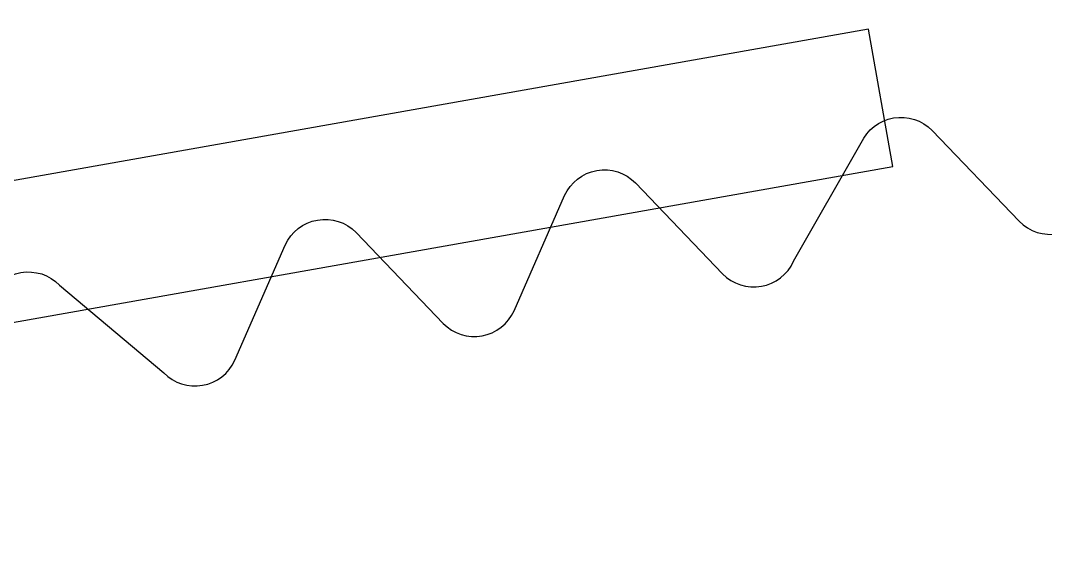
# Model space of a CAD drawing. Header units: millimetres. Extents: x 0 to 8967983, y -224399 to 13801.
# Drawn here: x 71389.25 to 71396.41, y -193452.24 to -193448.46 of the extents above; entities that cross this region are included whole.
import ezdxf

# ---------------------------------------------------------------- set-up
doc = ezdxf.new("R2010")
doc.units = ezdxf.units.MM
doc.header["$LTSCALE"] = 10
doc.layers.add('Архитектура', color=251, linetype='Continuous')

msp = doc.modelspace()

# ---------------------------------------------------------------- linework, layer by layer
at = {"layer": 'Архитектура', "lineweight": 25, "transparency": 33554684}
msp.add_lwpolyline([(71345.0646, -193458.3913), (71395.3454, -193449.4796), (71395.1752, -193448.5192), (71344.8944, -193457.4308)], close=True, dxfattribs=at)
msp.add_lwpolyline([(71345.0646, -193458.3913), (71395.3454, -193449.4796), (71395.1752, -193448.5192), (71344.8944, -193457.4308)], close=True, dxfattribs=at)
msp.add_lwpolyline([(71345.0646, -193458.3913), (71395.3454, -193449.4796), (71395.1752, -193448.5192), (71344.8944, -193457.4308)], close=True, dxfattribs=at)
msp.add_lwpolyline([(71345.0646, -193458.3913), (71395.3454, -193449.4796), (71395.1752, -193448.5192), (71344.8944, -193457.4308)], close=True, dxfattribs=at)
msp.add_lwpolyline([(71345.0646, -193458.3913), (71395.3454, -193449.4796), (71395.1752, -193448.5192), (71344.8944, -193457.4308)], close=True, dxfattribs=at)
msp.add_lwpolyline([(71345.0646, -193458.3913), (71395.3454, -193449.4796), (71395.1752, -193448.5192), (71344.8944, -193457.4308)], close=True, dxfattribs=at)
msp.add_lwpolyline([(71345.0646, -193458.3913), (71395.3454, -193449.4796), (71395.1752, -193448.5192), (71344.8944, -193457.4308)], close=True, dxfattribs=at)
msp.add_lwpolyline([(71345.0646, -193458.3913), (71395.3454, -193449.4796), (71395.1752, -193448.5192), (71344.8944, -193457.4308)], close=True, dxfattribs=at)
msp.add_lwpolyline([(71345.0646, -193458.3913), (71395.3454, -193449.4796), (71395.1752, -193448.5192), (71344.8944, -193457.4308)], close=True, dxfattribs=at)
msp.add_lwpolyline([(71345.0646, -193458.3913), (71395.3454, -193449.4796), (71395.1752, -193448.5192), (71344.8944, -193457.4308)], close=True, dxfattribs=at)
msp.add_lwpolyline([(71345.0646, -193458.3913), (71395.3454, -193449.4796), (71395.1752, -193448.5192), (71344.8944, -193457.4308)], close=True, dxfattribs=at)
msp.add_lwpolyline([(71345.0646, -193458.3913), (71395.3454, -193449.4796), (71395.1752, -193448.5192), (71344.8944, -193457.4308)], close=True, dxfattribs=at)
msp.add_lwpolyline([(71345.0646, -193458.3913), (71395.3454, -193449.4796), (71395.1752, -193448.5192), (71344.8944, -193457.4308)], close=True, dxfattribs=at)
msp.add_lwpolyline([(71345.0646, -193458.3913), (71395.3454, -193449.4796), (71395.1752, -193448.5192), (71344.8944, -193457.4308)], close=True, dxfattribs=at)
msp.add_lwpolyline([(71345.0646, -193458.3913), (71395.3454, -193449.4796), (71395.1752, -193448.5192), (71344.8944, -193457.4308)], close=True, dxfattribs=at)
msp.add_lwpolyline([(71345.0646, -193458.3913), (71395.3454, -193449.4796), (71395.1752, -193448.5192), (71344.8944, -193457.4308)], close=True, dxfattribs=at)
msp.add_lwpolyline([(71345.0646, -193458.3913), (71395.3454, -193449.4796), (71395.1752, -193448.5192), (71344.8944, -193457.4308)], close=True, dxfattribs=at)
msp.add_lwpolyline([(71345.0646, -193458.3913), (71395.3454, -193449.4796), (71395.1752, -193448.5192), (71344.8944, -193457.4308)], close=True, dxfattribs=at)
msp.add_lwpolyline([(71345.0646, -193458.3913), (71395.3454, -193449.4796), (71395.1752, -193448.5192), (71344.8944, -193457.4308)], close=True, dxfattribs=at)
msp.add_lwpolyline([(71345.0646, -193458.3913), (71395.3454, -193449.4796), (71395.1752, -193448.5192), (71344.8944, -193457.4308)], close=True, dxfattribs=at)
msp.add_lwpolyline([(71345.0646, -193458.3913), (71395.3454, -193449.4796), (71395.1752, -193448.5192), (71344.8944, -193457.4308)], close=True, dxfattribs=at)
msp.add_lwpolyline([(71345.0646, -193458.3913), (71395.3454, -193449.4796), (71395.1752, -193448.5192), (71344.8944, -193457.4308)], close=True, dxfattribs=at)
msp.add_lwpolyline([(71345.0646, -193458.3913), (71395.3454, -193449.4796), (71395.1752, -193448.5192), (71344.8944, -193457.4308)], close=True, dxfattribs=at)
msp.add_lwpolyline([(71345.0646, -193458.3913), (71395.3454, -193449.4796), (71395.1752, -193448.5192), (71344.8944, -193457.4308)], close=True, dxfattribs=at)
msp.add_lwpolyline([(71345.0646, -193458.3913), (71395.3454, -193449.4796), (71395.1752, -193448.5192), (71344.8944, -193457.4308)], close=True, dxfattribs=at)
msp.add_lwpolyline([(71345.0646, -193458.3913), (71395.3454, -193449.4796), (71395.1752, -193448.5192), (71344.8944, -193457.4308)], close=True, dxfattribs=at)
msp.add_lwpolyline([(71345.0646, -193458.3913), (71395.3454, -193449.4796), (71395.1752, -193448.5192), (71344.8944, -193457.4308)], close=True, dxfattribs=at)
msp.add_lwpolyline([(71345.0646, -193458.3913), (71395.3454, -193449.4796), (71395.1752, -193448.5192), (71344.8944, -193457.4308)], close=True, dxfattribs=at)
msp.add_lwpolyline([(71345.0646, -193458.3913), (71395.3454, -193449.4796), (71395.1752, -193448.5192), (71344.8944, -193457.4308)], close=True, dxfattribs=at)
msp.add_lwpolyline([(71345.0646, -193458.3913), (71395.3454, -193449.4796), (71395.1752, -193448.5192), (71344.8944, -193457.4308)], close=True, dxfattribs=at)
msp.add_lwpolyline([(71345.0646, -193458.3913), (71395.3454, -193449.4796), (71395.1752, -193448.5192), (71344.8944, -193457.4308)], close=True, dxfattribs=at)
msp.add_lwpolyline([(71345.0646, -193458.3913), (71395.3454, -193449.4796), (71395.1752, -193448.5192), (71344.8944, -193457.4308)], close=True, dxfattribs=at)
msp.add_lwpolyline([(71345.0646, -193458.3913), (71395.3454, -193449.4796), (71395.1752, -193448.5192), (71344.8944, -193457.4308)], close=True, dxfattribs=at)
msp.add_lwpolyline([(71345.0646, -193458.3913), (71395.3454, -193449.4796), (71395.1752, -193448.5192), (71344.8944, -193457.4308)], close=True, dxfattribs=at)
msp.add_lwpolyline([(71345.0646, -193458.3913), (71395.3454, -193449.4796), (71395.1752, -193448.5192), (71344.8944, -193457.4308)], close=True, dxfattribs=at)
msp.add_lwpolyline([(71345.0646, -193458.3913), (71395.3454, -193449.4796), (71395.1752, -193448.5192), (71344.8944, -193457.4308)], close=True, dxfattribs=at)
msp.add_lwpolyline([(71345.0646, -193458.3913), (71395.3454, -193449.4796), (71395.1752, -193448.5192), (71344.8944, -193457.4308)], close=True, dxfattribs=at)
msp.add_lwpolyline([(71345.0646, -193458.3913), (71395.3454, -193449.4796), (71395.1752, -193448.5192), (71344.8944, -193457.4308)], close=True, dxfattribs=at)
msp.add_lwpolyline([(71345.0646, -193458.3913), (71395.3454, -193449.4796), (71395.1752, -193448.5192), (71344.8944, -193457.4308)], close=True, dxfattribs=at)
msp.add_lwpolyline([(71345.0646, -193458.3913), (71395.3454, -193449.4796), (71395.1752, -193448.5192), (71344.8944, -193457.4308)], close=True, dxfattribs=at)
msp.add_lwpolyline([(71345.0646, -193458.3913), (71395.3454, -193449.4796), (71395.1752, -193448.5192), (71344.8944, -193457.4308)], close=True, dxfattribs=at)
msp.add_lwpolyline([(71345.0646, -193458.3913), (71395.3454, -193449.4796), (71395.1752, -193448.5192), (71344.8944, -193457.4308)], close=True, dxfattribs=at)
msp.add_lwpolyline([(71345.0646, -193458.3913), (71395.3454, -193449.4796), (71395.1752, -193448.5192), (71344.8944, -193457.4308)], close=True, dxfattribs=at)
msp.add_lwpolyline([(71345.0646, -193458.3913), (71395.3454, -193449.4796), (71395.1752, -193448.5192), (71344.8944, -193457.4308)], close=True, dxfattribs=at)
msp.add_lwpolyline([(71345.0646, -193458.3913), (71395.3454, -193449.4796), (71395.1752, -193448.5192), (71344.8944, -193457.4308)], close=True, dxfattribs=at)
msp.add_lwpolyline([(71345.0646, -193458.3913), (71395.3454, -193449.4796), (71395.1752, -193448.5192), (71344.8944, -193457.4308)], close=True, dxfattribs=at)
msp.add_lwpolyline([(71345.0646, -193458.3913), (71395.3454, -193449.4796), (71395.1752, -193448.5192), (71344.8944, -193457.4308)], close=True, dxfattribs=at)
msp.add_lwpolyline([(71345.0646, -193458.3913), (71395.3454, -193449.4796), (71395.1752, -193448.5192), (71344.8944, -193457.4308)], close=True, dxfattribs=at)
msp.add_lwpolyline([(71345.0646, -193458.3913), (71395.3454, -193449.4796), (71395.1752, -193448.5192), (71344.8944, -193457.4308)], close=True, dxfattribs=at)
msp.add_lwpolyline([(71345.0646, -193458.3913), (71395.3454, -193449.4796), (71395.1752, -193448.5192), (71344.8944, -193457.4308)], close=True, dxfattribs=at)
msp.add_lwpolyline([(71345.0646, -193458.3913), (71395.3454, -193449.4796), (71395.1752, -193448.5192), (71344.8944, -193457.4308)], close=True, dxfattribs=at)
msp.add_lwpolyline([(71345.0646, -193458.3913), (71395.3454, -193449.4796), (71395.1752, -193448.5192), (71344.8944, -193457.4308)], close=True, dxfattribs=at)
msp.add_lwpolyline([(71345.0646, -193458.3913), (71395.3454, -193449.4796), (71395.1752, -193448.5192), (71344.8944, -193457.4308)], close=True, dxfattribs=at)
msp.add_lwpolyline([(71345.0646, -193458.3913), (71395.3454, -193449.4796), (71395.1752, -193448.5192), (71344.8944, -193457.4308)], close=True, dxfattribs=at)
msp.add_lwpolyline([(71345.0646, -193458.3913), (71395.3454, -193449.4796), (71395.1752, -193448.5192), (71344.8944, -193457.4308)], close=True, dxfattribs=at)
msp.add_lwpolyline([(71345.0646, -193458.3913), (71395.3454, -193449.4796), (71395.1752, -193448.5192), (71344.8944, -193457.4308)], close=True, dxfattribs=at)
msp.add_lwpolyline([(71345.0646, -193458.3913), (71395.3454, -193449.4796), (71395.1752, -193448.5192), (71344.8944, -193457.4308)], close=True, dxfattribs=at)
msp.add_lwpolyline([(71345.0646, -193458.3913), (71395.3454, -193449.4796), (71395.1752, -193448.5192), (71344.8944, -193457.4308)], close=True, dxfattribs=at)
msp.add_lwpolyline([(71345.0646, -193458.3913), (71395.3454, -193449.4796), (71395.1752, -193448.5192), (71344.8944, -193457.4308)], close=True, dxfattribs=at)
msp.add_lwpolyline([(71345.0646, -193458.3913), (71395.3454, -193449.4796), (71395.1752, -193448.5192), (71344.8944, -193457.4308)], close=True, dxfattribs=at)
msp.add_lwpolyline([(71345.0646, -193458.3913), (71395.3454, -193449.4796), (71395.1752, -193448.5192), (71344.8944, -193457.4308)], close=True, dxfattribs=at)
msp.add_lwpolyline([(71345.0646, -193458.3913), (71395.3454, -193449.4796), (71395.1752, -193448.5192), (71344.8944, -193457.4308)], close=True, dxfattribs=at)
msp.add_lwpolyline([(71345.0646, -193458.3913), (71395.3454, -193449.4796), (71395.1752, -193448.5192), (71344.8944, -193457.4308)], close=True, dxfattribs=at)
msp.add_lwpolyline([(71345.0646, -193458.3913), (71395.3454, -193449.4796), (71395.1752, -193448.5192), (71344.8944, -193457.4308)], close=True, dxfattribs=at)
msp.add_lwpolyline([(71345.0646, -193458.3913), (71395.3454, -193449.4796), (71395.1752, -193448.5192), (71344.8944, -193457.4308)], close=True, dxfattribs=at)
msp.add_lwpolyline([(71345.0646, -193458.3913), (71395.3454, -193449.4796), (71395.1752, -193448.5192), (71344.8944, -193457.4308)], close=True, dxfattribs=at)
msp.add_lwpolyline([(71345.0646, -193458.3913), (71395.3454, -193449.4796), (71395.1752, -193448.5192), (71344.8944, -193457.4308)], close=True, dxfattribs=at)
msp.add_lwpolyline([(71345.0646, -193458.3913), (71395.3454, -193449.4796), (71395.1752, -193448.5192), (71344.8944, -193457.4308)], close=True, dxfattribs=at)
msp.add_lwpolyline([(71345.0646, -193458.3913), (71395.3454, -193449.4796), (71395.1752, -193448.5192), (71344.8944, -193457.4308)], close=True, dxfattribs=at)
msp.add_lwpolyline([(71345.0646, -193458.3913), (71395.3454, -193449.4796), (71395.1752, -193448.5192), (71344.8944, -193457.4308)], close=True, dxfattribs=at)
msp.add_lwpolyline([(71345.0646, -193458.3913), (71395.3454, -193449.4796), (71395.1752, -193448.5192), (71344.8944, -193457.4308)], close=True, dxfattribs=at)
msp.add_lwpolyline([(71345.0646, -193458.3913), (71395.3454, -193449.4796), (71395.1752, -193448.5192), (71344.8944, -193457.4308)], close=True, dxfattribs=at)
msp.add_lwpolyline([(71345.0646, -193458.3913), (71395.3454, -193449.4796), (71395.1752, -193448.5192), (71344.8944, -193457.4308)], close=True, dxfattribs=at)
msp.add_lwpolyline([(71345.0646, -193458.3913), (71395.3454, -193449.4796), (71395.1752, -193448.5192), (71344.8944, -193457.4308)], close=True, dxfattribs=at)
msp.add_lwpolyline([(71345.0646, -193458.3913), (71395.3454, -193449.4796), (71395.1752, -193448.5192), (71344.8944, -193457.4308)], close=True, dxfattribs=at)
msp.add_lwpolyline([(71345.0646, -193458.3913), (71395.3454, -193449.4796), (71395.1752, -193448.5192), (71344.8944, -193457.4308)], close=True, dxfattribs=at)
msp.add_lwpolyline([(71345.0646, -193458.3913), (71395.3454, -193449.4796), (71395.1752, -193448.5192), (71344.8944, -193457.4308)], close=True, dxfattribs=at)
msp.add_lwpolyline([(71345.0646, -193458.3913), (71395.3454, -193449.4796), (71395.1752, -193448.5192), (71344.8944, -193457.4308)], close=True, dxfattribs=at)
msp.add_lwpolyline([(71345.0646, -193458.3913), (71395.3454, -193449.4796), (71395.1752, -193448.5192), (71344.8944, -193457.4308)], close=True, dxfattribs=at)
msp.add_lwpolyline([(71345.0646, -193458.3913), (71395.3454, -193449.4796), (71395.1752, -193448.5192), (71344.8944, -193457.4308)], close=True, dxfattribs=at)
msp.add_lwpolyline([(71345.0646, -193458.3913), (71395.3454, -193449.4796), (71395.1752, -193448.5192), (71344.8944, -193457.4308)], close=True, dxfattribs=at)
msp.add_lwpolyline([(71389.0308, -193450.3954, -0.527868), (71389.5264, -193450.3076), (71390.2543, -193450.9215, 0.527868), (71390.7499, -193450.8337), (71391.1024, -193450.0283, -0.527868), (71391.598, -193449.9404), (71392.2059, -193450.5756, 0.527868), (71392.7014, -193450.4878), (71393.054, -193449.6824, -0.527868), (71393.5496, -193449.5945), (71394.1574, -193450.2297, 0.527868), (71394.653, -193450.1419), (71395.1256, -193449.3152, -0.527868), (71395.6212, -193449.2274), (71396.2291, -193449.8626, 0.527868), (71396.7247, -193449.7747)], format="xyb", dxfattribs=at)
msp.add_lwpolyline([(71389.0308, -193450.3954, -0.527868), (71389.5264, -193450.3076), (71390.2543, -193450.9215, 0.527868), (71390.7499, -193450.8337), (71391.1024, -193450.0283, -0.527868), (71391.598, -193449.9404), (71392.2059, -193450.5756, 0.527868), (71392.7014, -193450.4878), (71393.054, -193449.6824, -0.527868), (71393.5496, -193449.5945), (71394.1574, -193450.2297, 0.527868), (71394.653, -193450.1419), (71395.1256, -193449.3152, -0.527868), (71395.6212, -193449.2274), (71396.2291, -193449.8626, 0.527868), (71396.7247, -193449.7747)], format="xyb", dxfattribs=at)
msp.add_lwpolyline([(71389.0308, -193450.3954, -0.527868), (71389.5264, -193450.3076), (71390.2543, -193450.9215, 0.527868), (71390.7499, -193450.8337), (71391.1024, -193450.0283, -0.527868), (71391.598, -193449.9404), (71392.2059, -193450.5756, 0.527868), (71392.7014, -193450.4878), (71393.054, -193449.6824, -0.527868), (71393.5496, -193449.5945), (71394.1574, -193450.2297, 0.527868), (71394.653, -193450.1419), (71395.1256, -193449.3152, -0.527868), (71395.6212, -193449.2274), (71396.2291, -193449.8626, 0.527868), (71396.7247, -193449.7747)], format="xyb", dxfattribs=at)
msp.add_lwpolyline([(71389.0308, -193450.3954, -0.527868), (71389.5264, -193450.3076), (71390.2543, -193450.9215, 0.527868), (71390.7499, -193450.8337), (71391.1024, -193450.0283, -0.527868), (71391.598, -193449.9404), (71392.2059, -193450.5756, 0.527868), (71392.7014, -193450.4878), (71393.054, -193449.6824, -0.527868), (71393.5496, -193449.5945), (71394.1574, -193450.2297, 0.527868), (71394.653, -193450.1419), (71395.1256, -193449.3152, -0.527868), (71395.6212, -193449.2274), (71396.2291, -193449.8626, 0.527868), (71396.7247, -193449.7747)], format="xyb", dxfattribs=at)
msp.add_lwpolyline([(71389.0308, -193450.3954, -0.527868), (71389.5264, -193450.3076), (71390.2543, -193450.9215, 0.527868), (71390.7499, -193450.8337), (71391.1024, -193450.0283, -0.527868), (71391.598, -193449.9404), (71392.2059, -193450.5756, 0.527868), (71392.7014, -193450.4878), (71393.054, -193449.6824, -0.527868), (71393.5496, -193449.5945), (71394.1574, -193450.2297, 0.527868), (71394.653, -193450.1419), (71395.1256, -193449.3152, -0.527868), (71395.6212, -193449.2274), (71396.2291, -193449.8626, 0.527868), (71396.7247, -193449.7747)], format="xyb", dxfattribs=at)
msp.add_lwpolyline([(71389.0308, -193450.3954, -0.527868), (71389.5264, -193450.3076), (71390.2543, -193450.9215, 0.527868), (71390.7499, -193450.8337), (71391.1024, -193450.0283, -0.527868), (71391.598, -193449.9404), (71392.2059, -193450.5756, 0.527868), (71392.7014, -193450.4878), (71393.054, -193449.6824, -0.527868), (71393.5496, -193449.5945), (71394.1574, -193450.2297, 0.527868), (71394.653, -193450.1419), (71395.1256, -193449.3152, -0.527868), (71395.6212, -193449.2274), (71396.2291, -193449.8626, 0.527868), (71396.7247, -193449.7747)], format="xyb", dxfattribs=at)
msp.add_lwpolyline([(71389.0308, -193450.3954, -0.527868), (71389.5264, -193450.3076), (71390.2543, -193450.9215, 0.527868), (71390.7499, -193450.8337), (71391.1024, -193450.0283, -0.527868), (71391.598, -193449.9404), (71392.2059, -193450.5756, 0.527868), (71392.7014, -193450.4878), (71393.054, -193449.6824, -0.527868), (71393.5496, -193449.5945), (71394.1574, -193450.2297, 0.527868), (71394.653, -193450.1419), (71395.1256, -193449.3152, -0.527868), (71395.6212, -193449.2274), (71396.2291, -193449.8626, 0.527868), (71396.7247, -193449.7747)], format="xyb", dxfattribs=at)
msp.add_lwpolyline([(71389.0308, -193450.3954, -0.527868), (71389.5264, -193450.3076), (71390.2543, -193450.9215, 0.527868), (71390.7499, -193450.8337), (71391.1024, -193450.0283, -0.527868), (71391.598, -193449.9404), (71392.2059, -193450.5756, 0.527868), (71392.7014, -193450.4878), (71393.054, -193449.6824, -0.527868), (71393.5496, -193449.5945), (71394.1574, -193450.2297, 0.527868), (71394.653, -193450.1419), (71395.1256, -193449.3152, -0.527868), (71395.6212, -193449.2274), (71396.2291, -193449.8626, 0.527868), (71396.7247, -193449.7747)], format="xyb", dxfattribs=at)
msp.add_lwpolyline([(71389.0308, -193450.3954, -0.527868), (71389.5264, -193450.3076), (71390.2543, -193450.9215, 0.527868), (71390.7499, -193450.8337), (71391.1024, -193450.0283, -0.527868), (71391.598, -193449.9404), (71392.2059, -193450.5756, 0.527868), (71392.7014, -193450.4878), (71393.054, -193449.6824, -0.527868), (71393.5496, -193449.5945), (71394.1574, -193450.2297, 0.527868), (71394.653, -193450.1419), (71395.1256, -193449.3152, -0.527868), (71395.6212, -193449.2274), (71396.2291, -193449.8626, 0.527868), (71396.7247, -193449.7747)], format="xyb", dxfattribs=at)
msp.add_lwpolyline([(71389.0308, -193450.3954, -0.527868), (71389.5264, -193450.3076), (71390.2543, -193450.9215, 0.527868), (71390.7499, -193450.8337), (71391.1024, -193450.0283, -0.527868), (71391.598, -193449.9404), (71392.2059, -193450.5756, 0.527868), (71392.7014, -193450.4878), (71393.054, -193449.6824, -0.527868), (71393.5496, -193449.5945), (71394.1574, -193450.2297, 0.527868), (71394.653, -193450.1419), (71395.1256, -193449.3152, -0.527868), (71395.6212, -193449.2274), (71396.2291, -193449.8626, 0.527868), (71396.7247, -193449.7747)], format="xyb", dxfattribs=at)
msp.add_lwpolyline([(71389.0308, -193450.3954, -0.527868), (71389.5264, -193450.3076), (71390.2543, -193450.9215, 0.527868), (71390.7499, -193450.8337), (71391.1024, -193450.0283, -0.527868), (71391.598, -193449.9404), (71392.2059, -193450.5756, 0.527868), (71392.7014, -193450.4878), (71393.054, -193449.6824, -0.527868), (71393.5496, -193449.5945), (71394.1574, -193450.2297, 0.527868), (71394.653, -193450.1419), (71395.1256, -193449.3152, -0.527868), (71395.6212, -193449.2274), (71396.2291, -193449.8626, 0.527868), (71396.7247, -193449.7747)], format="xyb", dxfattribs=at)
msp.add_lwpolyline([(71389.0308, -193450.3954, -0.527868), (71389.5264, -193450.3076), (71390.2543, -193450.9215, 0.527868), (71390.7499, -193450.8337), (71391.1024, -193450.0283, -0.527868), (71391.598, -193449.9404), (71392.2059, -193450.5756, 0.527868), (71392.7014, -193450.4878), (71393.054, -193449.6824, -0.527868), (71393.5496, -193449.5945), (71394.1574, -193450.2297, 0.527868), (71394.653, -193450.1419), (71395.1256, -193449.3152, -0.527868), (71395.6212, -193449.2274), (71396.2291, -193449.8626, 0.527868), (71396.7247, -193449.7747)], format="xyb", dxfattribs=at)
msp.add_lwpolyline([(71389.0308, -193450.3954, -0.527868), (71389.5264, -193450.3076), (71390.2543, -193450.9215, 0.527868), (71390.7499, -193450.8337), (71391.1024, -193450.0283, -0.527868), (71391.598, -193449.9404), (71392.2059, -193450.5756, 0.527868), (71392.7014, -193450.4878), (71393.054, -193449.6824, -0.527868), (71393.5496, -193449.5945), (71394.1574, -193450.2297, 0.527868), (71394.653, -193450.1419), (71395.1256, -193449.3152, -0.527868), (71395.6212, -193449.2274), (71396.2291, -193449.8626, 0.527868), (71396.7247, -193449.7747)], format="xyb", dxfattribs=at)
msp.add_lwpolyline([(71389.0308, -193450.3954, -0.527868), (71389.5264, -193450.3076), (71390.2543, -193450.9215, 0.527868), (71390.7499, -193450.8337), (71391.1024, -193450.0283, -0.527868), (71391.598, -193449.9404), (71392.2059, -193450.5756, 0.527868), (71392.7014, -193450.4878), (71393.054, -193449.6824, -0.527868), (71393.5496, -193449.5945), (71394.1574, -193450.2297, 0.527868), (71394.653, -193450.1419), (71395.1256, -193449.3152, -0.527868), (71395.6212, -193449.2274), (71396.2291, -193449.8626, 0.527868), (71396.7247, -193449.7747)], format="xyb", dxfattribs=at)
msp.add_lwpolyline([(71389.0308, -193450.3954, -0.527868), (71389.5264, -193450.3076), (71390.2543, -193450.9215, 0.527868), (71390.7499, -193450.8337), (71391.1024, -193450.0283, -0.527868), (71391.598, -193449.9404), (71392.2059, -193450.5756, 0.527868), (71392.7014, -193450.4878), (71393.054, -193449.6824, -0.527868), (71393.5496, -193449.5945), (71394.1574, -193450.2297, 0.527868), (71394.653, -193450.1419), (71395.1256, -193449.3152, -0.527868), (71395.6212, -193449.2274), (71396.2291, -193449.8626, 0.527868), (71396.7247, -193449.7747)], format="xyb", dxfattribs=at)
msp.add_lwpolyline([(71389.0308, -193450.3954, -0.527868), (71389.5264, -193450.3076), (71390.2543, -193450.9215, 0.527868), (71390.7499, -193450.8337), (71391.1024, -193450.0283, -0.527868), (71391.598, -193449.9404), (71392.2059, -193450.5756, 0.527868), (71392.7014, -193450.4878), (71393.054, -193449.6824, -0.527868), (71393.5496, -193449.5945), (71394.1574, -193450.2297, 0.527868), (71394.653, -193450.1419), (71395.1256, -193449.3152, -0.527868), (71395.6212, -193449.2274), (71396.2291, -193449.8626, 0.527868), (71396.7247, -193449.7747)], format="xyb", dxfattribs=at)
msp.add_lwpolyline([(71389.0308, -193450.3954, -0.527868), (71389.5264, -193450.3076), (71390.2543, -193450.9215, 0.527868), (71390.7499, -193450.8337), (71391.1024, -193450.0283, -0.527868), (71391.598, -193449.9404), (71392.2059, -193450.5756, 0.527868), (71392.7014, -193450.4878), (71393.054, -193449.6824, -0.527868), (71393.5496, -193449.5945), (71394.1574, -193450.2297, 0.527868), (71394.653, -193450.1419), (71395.1256, -193449.3152, -0.527868), (71395.6212, -193449.2274), (71396.2291, -193449.8626, 0.527868), (71396.7247, -193449.7747)], format="xyb", dxfattribs=at)
msp.add_lwpolyline([(71389.0308, -193450.3954, -0.527868), (71389.5264, -193450.3076), (71390.2543, -193450.9215, 0.527868), (71390.7499, -193450.8337), (71391.1024, -193450.0283, -0.527868), (71391.598, -193449.9404), (71392.2059, -193450.5756, 0.527868), (71392.7014, -193450.4878), (71393.054, -193449.6824, -0.527868), (71393.5496, -193449.5945), (71394.1574, -193450.2297, 0.527868), (71394.653, -193450.1419), (71395.1256, -193449.3152, -0.527868), (71395.6212, -193449.2274), (71396.2291, -193449.8626, 0.527868), (71396.7247, -193449.7747)], format="xyb", dxfattribs=at)
msp.add_lwpolyline([(71389.0308, -193450.3954, -0.527868), (71389.5264, -193450.3076), (71390.2543, -193450.9215, 0.527868), (71390.7499, -193450.8337), (71391.1024, -193450.0283, -0.527868), (71391.598, -193449.9404), (71392.2059, -193450.5756, 0.527868), (71392.7014, -193450.4878), (71393.054, -193449.6824, -0.527868), (71393.5496, -193449.5945), (71394.1574, -193450.2297, 0.527868), (71394.653, -193450.1419), (71395.1256, -193449.3152, -0.527868), (71395.6212, -193449.2274), (71396.2291, -193449.8626, 0.527868), (71396.7247, -193449.7747)], format="xyb", dxfattribs=at)
msp.add_lwpolyline([(71389.0308, -193450.3954, -0.527868), (71389.5264, -193450.3076), (71390.2543, -193450.9215, 0.527868), (71390.7499, -193450.8337), (71391.1024, -193450.0283, -0.527868), (71391.598, -193449.9404), (71392.2059, -193450.5756, 0.527868), (71392.7014, -193450.4878), (71393.054, -193449.6824, -0.527868), (71393.5496, -193449.5945), (71394.1574, -193450.2297, 0.527868), (71394.653, -193450.1419), (71395.1256, -193449.3152, -0.527868), (71395.6212, -193449.2274), (71396.2291, -193449.8626, 0.527868), (71396.7247, -193449.7747)], format="xyb", dxfattribs=at)
msp.add_lwpolyline([(71389.0308, -193450.3954, -0.527868), (71389.5264, -193450.3076), (71390.2543, -193450.9215, 0.527868), (71390.7499, -193450.8337), (71391.1024, -193450.0283, -0.527868), (71391.598, -193449.9404), (71392.2059, -193450.5756, 0.527868), (71392.7014, -193450.4878), (71393.054, -193449.6824, -0.527868), (71393.5496, -193449.5945), (71394.1574, -193450.2297, 0.527868), (71394.653, -193450.1419), (71395.1256, -193449.3152, -0.527868), (71395.6212, -193449.2274), (71396.2291, -193449.8626, 0.527868), (71396.7247, -193449.7747)], format="xyb", dxfattribs=at)
msp.add_lwpolyline([(71389.0308, -193450.3954, -0.527868), (71389.5264, -193450.3076), (71390.2543, -193450.9215, 0.527868), (71390.7499, -193450.8337), (71391.1024, -193450.0283, -0.527868), (71391.598, -193449.9404), (71392.2059, -193450.5756, 0.527868), (71392.7014, -193450.4878), (71393.054, -193449.6824, -0.527868), (71393.5496, -193449.5945), (71394.1574, -193450.2297, 0.527868), (71394.653, -193450.1419), (71395.1256, -193449.3152, -0.527868), (71395.6212, -193449.2274), (71396.2291, -193449.8626, 0.527868), (71396.7247, -193449.7747)], format="xyb", dxfattribs=at)
msp.add_lwpolyline([(71389.0308, -193450.3954, -0.527868), (71389.5264, -193450.3076), (71390.2543, -193450.9215, 0.527868), (71390.7499, -193450.8337), (71391.1024, -193450.0283, -0.527868), (71391.598, -193449.9404), (71392.2059, -193450.5756, 0.527868), (71392.7014, -193450.4878), (71393.054, -193449.6824, -0.527868), (71393.5496, -193449.5945), (71394.1574, -193450.2297, 0.527868), (71394.653, -193450.1419), (71395.1256, -193449.3152, -0.527868), (71395.6212, -193449.2274), (71396.2291, -193449.8626, 0.527868), (71396.7247, -193449.7747)], format="xyb", dxfattribs=at)
msp.add_lwpolyline([(71389.0308, -193450.3954, -0.527868), (71389.5264, -193450.3076), (71390.2543, -193450.9215, 0.527868), (71390.7499, -193450.8337), (71391.1024, -193450.0283, -0.527868), (71391.598, -193449.9404), (71392.2059, -193450.5756, 0.527868), (71392.7014, -193450.4878), (71393.054, -193449.6824, -0.527868), (71393.5496, -193449.5945), (71394.1574, -193450.2297, 0.527868), (71394.653, -193450.1419), (71395.1256, -193449.3152, -0.527868), (71395.6212, -193449.2274), (71396.2291, -193449.8626, 0.527868), (71396.7247, -193449.7747)], format="xyb", dxfattribs=at)
msp.add_lwpolyline([(71389.0308, -193450.3954, -0.527868), (71389.5264, -193450.3076), (71390.2543, -193450.9215, 0.527868), (71390.7499, -193450.8337), (71391.1024, -193450.0283, -0.527868), (71391.598, -193449.9404), (71392.2059, -193450.5756, 0.527868), (71392.7014, -193450.4878), (71393.054, -193449.6824, -0.527868), (71393.5496, -193449.5945), (71394.1574, -193450.2297, 0.527868), (71394.653, -193450.1419), (71395.1256, -193449.3152, -0.527868), (71395.6212, -193449.2274), (71396.2291, -193449.8626, 0.527868), (71396.7247, -193449.7747)], format="xyb", dxfattribs=at)
msp.add_lwpolyline([(71389.0308, -193450.3954, -0.527868), (71389.5264, -193450.3076), (71390.2543, -193450.9215, 0.527868), (71390.7499, -193450.8337), (71391.1024, -193450.0283, -0.527868), (71391.598, -193449.9404), (71392.2059, -193450.5756, 0.527868), (71392.7014, -193450.4878), (71393.054, -193449.6824, -0.527868), (71393.5496, -193449.5945), (71394.1574, -193450.2297, 0.527868), (71394.653, -193450.1419), (71395.1256, -193449.3152, -0.527868), (71395.6212, -193449.2274), (71396.2291, -193449.8626, 0.527868), (71396.7247, -193449.7747)], format="xyb", dxfattribs=at)
msp.add_lwpolyline([(71389.0308, -193450.3954, -0.527868), (71389.5264, -193450.3076), (71390.2543, -193450.9215, 0.527868), (71390.7499, -193450.8337), (71391.1024, -193450.0283, -0.527868), (71391.598, -193449.9404), (71392.2059, -193450.5756, 0.527868), (71392.7014, -193450.4878), (71393.054, -193449.6824, -0.527868), (71393.5496, -193449.5945), (71394.1574, -193450.2297, 0.527868), (71394.653, -193450.1419), (71395.1256, -193449.3152, -0.527868), (71395.6212, -193449.2274), (71396.2291, -193449.8626, 0.527868), (71396.7247, -193449.7747)], format="xyb", dxfattribs=at)
msp.add_lwpolyline([(71389.0308, -193450.3954, -0.527868), (71389.5264, -193450.3076), (71390.2543, -193450.9215, 0.527868), (71390.7499, -193450.8337), (71391.1024, -193450.0283, -0.527868), (71391.598, -193449.9404), (71392.2059, -193450.5756, 0.527868), (71392.7014, -193450.4878), (71393.054, -193449.6824, -0.527868), (71393.5496, -193449.5945), (71394.1574, -193450.2297, 0.527868), (71394.653, -193450.1419), (71395.1256, -193449.3152, -0.527868), (71395.6212, -193449.2274), (71396.2291, -193449.8626, 0.527868), (71396.7247, -193449.7747)], format="xyb", dxfattribs=at)
msp.add_lwpolyline([(71389.0308, -193450.3954, -0.527868), (71389.5264, -193450.3076), (71390.2543, -193450.9215, 0.527868), (71390.7499, -193450.8337), (71391.1024, -193450.0283, -0.527868), (71391.598, -193449.9404), (71392.2059, -193450.5756, 0.527868), (71392.7014, -193450.4878), (71393.054, -193449.6824, -0.527868), (71393.5496, -193449.5945), (71394.1574, -193450.2297, 0.527868), (71394.653, -193450.1419), (71395.1256, -193449.3152, -0.527868), (71395.6212, -193449.2274), (71396.2291, -193449.8626, 0.527868), (71396.7247, -193449.7747)], format="xyb", dxfattribs=at)
msp.add_lwpolyline([(71389.0308, -193450.3954, -0.527868), (71389.5264, -193450.3076), (71390.2543, -193450.9215, 0.527868), (71390.7499, -193450.8337), (71391.1024, -193450.0283, -0.527868), (71391.598, -193449.9404), (71392.2059, -193450.5756, 0.527868), (71392.7014, -193450.4878), (71393.054, -193449.6824, -0.527868), (71393.5496, -193449.5945), (71394.1574, -193450.2297, 0.527868), (71394.653, -193450.1419), (71395.1256, -193449.3152, -0.527868), (71395.6212, -193449.2274), (71396.2291, -193449.8626, 0.527868), (71396.7247, -193449.7747)], format="xyb", dxfattribs=at)
msp.add_lwpolyline([(71389.0308, -193450.3954, -0.527868), (71389.5264, -193450.3076), (71390.2543, -193450.9215, 0.527868), (71390.7499, -193450.8337), (71391.1024, -193450.0283, -0.527868), (71391.598, -193449.9404), (71392.2059, -193450.5756, 0.527868), (71392.7014, -193450.4878), (71393.054, -193449.6824, -0.527868), (71393.5496, -193449.5945), (71394.1574, -193450.2297, 0.527868), (71394.653, -193450.1419), (71395.1256, -193449.3152, -0.527868), (71395.6212, -193449.2274), (71396.2291, -193449.8626, 0.527868), (71396.7247, -193449.7747)], format="xyb", dxfattribs=at)
msp.add_lwpolyline([(71389.0308, -193450.3954, -0.527868), (71389.5264, -193450.3076), (71390.2543, -193450.9215, 0.527868), (71390.7499, -193450.8337), (71391.1024, -193450.0283, -0.527868), (71391.598, -193449.9404), (71392.2059, -193450.5756, 0.527868), (71392.7014, -193450.4878), (71393.054, -193449.6824, -0.527868), (71393.5496, -193449.5945), (71394.1574, -193450.2297, 0.527868), (71394.653, -193450.1419), (71395.1256, -193449.3152, -0.527868), (71395.6212, -193449.2274), (71396.2291, -193449.8626, 0.527868), (71396.7247, -193449.7747)], format="xyb", dxfattribs=at)
msp.add_lwpolyline([(71389.0308, -193450.3954, -0.527868), (71389.5264, -193450.3076), (71390.2543, -193450.9215, 0.527868), (71390.7499, -193450.8337), (71391.1024, -193450.0283, -0.527868), (71391.598, -193449.9404), (71392.2059, -193450.5756, 0.527868), (71392.7014, -193450.4878), (71393.054, -193449.6824, -0.527868), (71393.5496, -193449.5945), (71394.1574, -193450.2297, 0.527868), (71394.653, -193450.1419), (71395.1256, -193449.3152, -0.527868), (71395.6212, -193449.2274), (71396.2291, -193449.8626, 0.527868), (71396.7247, -193449.7747)], format="xyb", dxfattribs=at)
msp.add_lwpolyline([(71389.0308, -193450.3954, -0.527868), (71389.5264, -193450.3076), (71390.2543, -193450.9215, 0.527868), (71390.7499, -193450.8337), (71391.1024, -193450.0283, -0.527868), (71391.598, -193449.9404), (71392.2059, -193450.5756, 0.527868), (71392.7014, -193450.4878), (71393.054, -193449.6824, -0.527868), (71393.5496, -193449.5945), (71394.1574, -193450.2297, 0.527868), (71394.653, -193450.1419), (71395.1256, -193449.3152, -0.527868), (71395.6212, -193449.2274), (71396.2291, -193449.8626, 0.527868), (71396.7247, -193449.7747)], format="xyb", dxfattribs=at)
msp.add_lwpolyline([(71389.0308, -193450.3954, -0.527868), (71389.5264, -193450.3076), (71390.2543, -193450.9215, 0.527868), (71390.7499, -193450.8337), (71391.1024, -193450.0283, -0.527868), (71391.598, -193449.9404), (71392.2059, -193450.5756, 0.527868), (71392.7014, -193450.4878), (71393.054, -193449.6824, -0.527868), (71393.5496, -193449.5945), (71394.1574, -193450.2297, 0.527868), (71394.653, -193450.1419), (71395.1256, -193449.3152, -0.527868), (71395.6212, -193449.2274), (71396.2291, -193449.8626, 0.527868), (71396.7247, -193449.7747)], format="xyb", dxfattribs=at)
msp.add_lwpolyline([(71389.0308, -193450.3954, -0.527868), (71389.5264, -193450.3076), (71390.2543, -193450.9215, 0.527868), (71390.7499, -193450.8337), (71391.1024, -193450.0283, -0.527868), (71391.598, -193449.9404), (71392.2059, -193450.5756, 0.527868), (71392.7014, -193450.4878), (71393.054, -193449.6824, -0.527868), (71393.5496, -193449.5945), (71394.1574, -193450.2297, 0.527868), (71394.653, -193450.1419), (71395.1256, -193449.3152, -0.527868), (71395.6212, -193449.2274), (71396.2291, -193449.8626, 0.527868), (71396.7247, -193449.7747)], format="xyb", dxfattribs=at)
msp.add_lwpolyline([(71389.0308, -193450.3954, -0.527868), (71389.5264, -193450.3076), (71390.2543, -193450.9215, 0.527868), (71390.7499, -193450.8337), (71391.1024, -193450.0283, -0.527868), (71391.598, -193449.9404), (71392.2059, -193450.5756, 0.527868), (71392.7014, -193450.4878), (71393.054, -193449.6824, -0.527868), (71393.5496, -193449.5945), (71394.1574, -193450.2297, 0.527868), (71394.653, -193450.1419), (71395.1256, -193449.3152, -0.527868), (71395.6212, -193449.2274), (71396.2291, -193449.8626, 0.527868), (71396.7247, -193449.7747)], format="xyb", dxfattribs=at)
msp.add_lwpolyline([(71389.0308, -193450.3954, -0.527868), (71389.5264, -193450.3076), (71390.2543, -193450.9215, 0.527868), (71390.7499, -193450.8337), (71391.1024, -193450.0283, -0.527868), (71391.598, -193449.9404), (71392.2059, -193450.5756, 0.527868), (71392.7014, -193450.4878), (71393.054, -193449.6824, -0.527868), (71393.5496, -193449.5945), (71394.1574, -193450.2297, 0.527868), (71394.653, -193450.1419), (71395.1256, -193449.3152, -0.527868), (71395.6212, -193449.2274), (71396.2291, -193449.8626, 0.527868), (71396.7247, -193449.7747)], format="xyb", dxfattribs=at)
msp.add_lwpolyline([(71389.0308, -193450.3954, -0.527868), (71389.5264, -193450.3076), (71390.2543, -193450.9215, 0.527868), (71390.7499, -193450.8337), (71391.1024, -193450.0283, -0.527868), (71391.598, -193449.9404), (71392.2059, -193450.5756, 0.527868), (71392.7014, -193450.4878), (71393.054, -193449.6824, -0.527868), (71393.5496, -193449.5945), (71394.1574, -193450.2297, 0.527868), (71394.653, -193450.1419), (71395.1256, -193449.3152, -0.527868), (71395.6212, -193449.2274), (71396.2291, -193449.8626, 0.527868), (71396.7247, -193449.7747)], format="xyb", dxfattribs=at)
msp.add_lwpolyline([(71389.0308, -193450.3954, -0.527868), (71389.5264, -193450.3076), (71390.2543, -193450.9215, 0.527868), (71390.7499, -193450.8337), (71391.1024, -193450.0283, -0.527868), (71391.598, -193449.9404), (71392.2059, -193450.5756, 0.527868), (71392.7014, -193450.4878), (71393.054, -193449.6824, -0.527868), (71393.5496, -193449.5945), (71394.1574, -193450.2297, 0.527868), (71394.653, -193450.1419), (71395.1256, -193449.3152, -0.527868), (71395.6212, -193449.2274), (71396.2291, -193449.8626, 0.527868), (71396.7247, -193449.7747)], format="xyb", dxfattribs=at)
msp.add_lwpolyline([(71389.0308, -193450.3954, -0.527868), (71389.5264, -193450.3076), (71390.2543, -193450.9215, 0.527868), (71390.7499, -193450.8337), (71391.1024, -193450.0283, -0.527868), (71391.598, -193449.9404), (71392.2059, -193450.5756, 0.527868), (71392.7014, -193450.4878), (71393.054, -193449.6824, -0.527868), (71393.5496, -193449.5945), (71394.1574, -193450.2297, 0.527868), (71394.653, -193450.1419), (71395.1256, -193449.3152, -0.527868), (71395.6212, -193449.2274), (71396.2291, -193449.8626, 0.527868), (71396.7247, -193449.7747)], format="xyb", dxfattribs=at)
msp.add_lwpolyline([(71389.0308, -193450.3954, -0.527868), (71389.5264, -193450.3076), (71390.2543, -193450.9215, 0.527868), (71390.7499, -193450.8337), (71391.1024, -193450.0283, -0.527868), (71391.598, -193449.9404), (71392.2059, -193450.5756, 0.527868), (71392.7014, -193450.4878), (71393.054, -193449.6824, -0.527868), (71393.5496, -193449.5945), (71394.1574, -193450.2297, 0.527868), (71394.653, -193450.1419), (71395.1256, -193449.3152, -0.527868), (71395.6212, -193449.2274), (71396.2291, -193449.8626, 0.527868), (71396.7247, -193449.7747)], format="xyb", dxfattribs=at)
msp.add_lwpolyline([(71389.0308, -193450.3954, -0.527868), (71389.5264, -193450.3076), (71390.2543, -193450.9215, 0.527868), (71390.7499, -193450.8337), (71391.1024, -193450.0283, -0.527868), (71391.598, -193449.9404), (71392.2059, -193450.5756, 0.527868), (71392.7014, -193450.4878), (71393.054, -193449.6824, -0.527868), (71393.5496, -193449.5945), (71394.1574, -193450.2297, 0.527868), (71394.653, -193450.1419), (71395.1256, -193449.3152, -0.527868), (71395.6212, -193449.2274), (71396.2291, -193449.8626, 0.527868), (71396.7247, -193449.7747)], format="xyb", dxfattribs=at)
msp.add_lwpolyline([(71389.0308, -193450.3954, -0.527868), (71389.5264, -193450.3076), (71390.2543, -193450.9215, 0.527868), (71390.7499, -193450.8337), (71391.1024, -193450.0283, -0.527868), (71391.598, -193449.9404), (71392.2059, -193450.5756, 0.527868), (71392.7014, -193450.4878), (71393.054, -193449.6824, -0.527868), (71393.5496, -193449.5945), (71394.1574, -193450.2297, 0.527868), (71394.653, -193450.1419), (71395.1256, -193449.3152, -0.527868), (71395.6212, -193449.2274), (71396.2291, -193449.8626, 0.527868), (71396.7247, -193449.7747)], format="xyb", dxfattribs=at)
msp.add_lwpolyline([(71389.0308, -193450.3954, -0.527868), (71389.5264, -193450.3076), (71390.2543, -193450.9215, 0.527868), (71390.7499, -193450.8337), (71391.1024, -193450.0283, -0.527868), (71391.598, -193449.9404), (71392.2059, -193450.5756, 0.527868), (71392.7014, -193450.4878), (71393.054, -193449.6824, -0.527868), (71393.5496, -193449.5945), (71394.1574, -193450.2297, 0.527868), (71394.653, -193450.1419), (71395.1256, -193449.3152, -0.527868), (71395.6212, -193449.2274), (71396.2291, -193449.8626, 0.527868), (71396.7247, -193449.7747)], format="xyb", dxfattribs=at)
msp.add_lwpolyline([(71389.0308, -193450.3954, -0.527868), (71389.5264, -193450.3076), (71390.2543, -193450.9215, 0.527868), (71390.7499, -193450.8337), (71391.1024, -193450.0283, -0.527868), (71391.598, -193449.9404), (71392.2059, -193450.5756, 0.527868), (71392.7014, -193450.4878), (71393.054, -193449.6824, -0.527868), (71393.5496, -193449.5945), (71394.1574, -193450.2297, 0.527868), (71394.653, -193450.1419), (71395.1256, -193449.3152, -0.527868), (71395.6212, -193449.2274), (71396.2291, -193449.8626, 0.527868), (71396.7247, -193449.7747)], format="xyb", dxfattribs=at)
msp.add_lwpolyline([(71389.0308, -193450.3954, -0.527868), (71389.5264, -193450.3076), (71390.2543, -193450.9215, 0.527868), (71390.7499, -193450.8337), (71391.1024, -193450.0283, -0.527868), (71391.598, -193449.9404), (71392.2059, -193450.5756, 0.527868), (71392.7014, -193450.4878), (71393.054, -193449.6824, -0.527868), (71393.5496, -193449.5945), (71394.1574, -193450.2297, 0.527868), (71394.653, -193450.1419), (71395.1256, -193449.3152, -0.527868), (71395.6212, -193449.2274), (71396.2291, -193449.8626, 0.527868), (71396.7247, -193449.7747)], format="xyb", dxfattribs=at)
msp.add_lwpolyline([(71389.0308, -193450.3954, -0.527868), (71389.5264, -193450.3076), (71390.2543, -193450.9215, 0.527868), (71390.7499, -193450.8337), (71391.1024, -193450.0283, -0.527868), (71391.598, -193449.9404), (71392.2059, -193450.5756, 0.527868), (71392.7014, -193450.4878), (71393.054, -193449.6824, -0.527868), (71393.5496, -193449.5945), (71394.1574, -193450.2297, 0.527868), (71394.653, -193450.1419), (71395.1256, -193449.3152, -0.527868), (71395.6212, -193449.2274), (71396.2291, -193449.8626, 0.527868), (71396.7247, -193449.7747)], format="xyb", dxfattribs=at)
msp.add_lwpolyline([(71389.0308, -193450.3954, -0.527868), (71389.5264, -193450.3076), (71390.2543, -193450.9215, 0.527868), (71390.7499, -193450.8337), (71391.1024, -193450.0283, -0.527868), (71391.598, -193449.9404), (71392.2059, -193450.5756, 0.527868), (71392.7014, -193450.4878), (71393.054, -193449.6824, -0.527868), (71393.5496, -193449.5945), (71394.1574, -193450.2297, 0.527868), (71394.653, -193450.1419), (71395.1256, -193449.3152, -0.527868), (71395.6212, -193449.2274), (71396.2291, -193449.8626, 0.527868), (71396.7247, -193449.7747)], format="xyb", dxfattribs=at)
msp.add_lwpolyline([(71389.0308, -193450.3954, -0.527868), (71389.5264, -193450.3076), (71390.2543, -193450.9215, 0.527868), (71390.7499, -193450.8337), (71391.1024, -193450.0283, -0.527868), (71391.598, -193449.9404), (71392.2059, -193450.5756, 0.527868), (71392.7014, -193450.4878), (71393.054, -193449.6824, -0.527868), (71393.5496, -193449.5945), (71394.1574, -193450.2297, 0.527868), (71394.653, -193450.1419), (71395.1256, -193449.3152, -0.527868), (71395.6212, -193449.2274), (71396.2291, -193449.8626, 0.527868), (71396.7247, -193449.7747)], format="xyb", dxfattribs=at)
msp.add_lwpolyline([(71389.0308, -193450.3954, -0.527868), (71389.5264, -193450.3076), (71390.2543, -193450.9215, 0.527868), (71390.7499, -193450.8337), (71391.1024, -193450.0283, -0.527868), (71391.598, -193449.9404), (71392.2059, -193450.5756, 0.527868), (71392.7014, -193450.4878), (71393.054, -193449.6824, -0.527868), (71393.5496, -193449.5945), (71394.1574, -193450.2297, 0.527868), (71394.653, -193450.1419), (71395.1256, -193449.3152, -0.527868), (71395.6212, -193449.2274), (71396.2291, -193449.8626, 0.527868), (71396.7247, -193449.7747)], format="xyb", dxfattribs=at)
msp.add_lwpolyline([(71389.0308, -193450.3954, -0.527868), (71389.5264, -193450.3076), (71390.2543, -193450.9215, 0.527868), (71390.7499, -193450.8337), (71391.1024, -193450.0283, -0.527868), (71391.598, -193449.9404), (71392.2059, -193450.5756, 0.527868), (71392.7014, -193450.4878), (71393.054, -193449.6824, -0.527868), (71393.5496, -193449.5945), (71394.1574, -193450.2297, 0.527868), (71394.653, -193450.1419), (71395.1256, -193449.3152, -0.527868), (71395.6212, -193449.2274), (71396.2291, -193449.8626, 0.527868), (71396.7247, -193449.7747)], format="xyb", dxfattribs=at)
msp.add_lwpolyline([(71389.0308, -193450.3954, -0.527868), (71389.5264, -193450.3076), (71390.2543, -193450.9215, 0.527868), (71390.7499, -193450.8337), (71391.1024, -193450.0283, -0.527868), (71391.598, -193449.9404), (71392.2059, -193450.5756, 0.527868), (71392.7014, -193450.4878), (71393.054, -193449.6824, -0.527868), (71393.5496, -193449.5945), (71394.1574, -193450.2297, 0.527868), (71394.653, -193450.1419), (71395.1256, -193449.3152, -0.527868), (71395.6212, -193449.2274), (71396.2291, -193449.8626, 0.527868), (71396.7247, -193449.7747)], format="xyb", dxfattribs=at)
msp.add_lwpolyline([(71389.0308, -193450.3954, -0.527868), (71389.5264, -193450.3076), (71390.2543, -193450.9215, 0.527868), (71390.7499, -193450.8337), (71391.1024, -193450.0283, -0.527868), (71391.598, -193449.9404), (71392.2059, -193450.5756, 0.527868), (71392.7014, -193450.4878), (71393.054, -193449.6824, -0.527868), (71393.5496, -193449.5945), (71394.1574, -193450.2297, 0.527868), (71394.653, -193450.1419), (71395.1256, -193449.3152, -0.527868), (71395.6212, -193449.2274), (71396.2291, -193449.8626, 0.527868), (71396.7247, -193449.7747)], format="xyb", dxfattribs=at)
msp.add_lwpolyline([(71389.0308, -193450.3954, -0.527868), (71389.5264, -193450.3076), (71390.2543, -193450.9215, 0.527868), (71390.7499, -193450.8337), (71391.1024, -193450.0283, -0.527868), (71391.598, -193449.9404), (71392.2059, -193450.5756, 0.527868), (71392.7014, -193450.4878), (71393.054, -193449.6824, -0.527868), (71393.5496, -193449.5945), (71394.1574, -193450.2297, 0.527868), (71394.653, -193450.1419), (71395.1256, -193449.3152, -0.527868), (71395.6212, -193449.2274), (71396.2291, -193449.8626, 0.527868), (71396.7247, -193449.7747)], format="xyb", dxfattribs=at)
msp.add_lwpolyline([(71389.0308, -193450.3954, -0.527868), (71389.5264, -193450.3076), (71390.2543, -193450.9215, 0.527868), (71390.7499, -193450.8337), (71391.1024, -193450.0283, -0.527868), (71391.598, -193449.9404), (71392.2059, -193450.5756, 0.527868), (71392.7014, -193450.4878), (71393.054, -193449.6824, -0.527868), (71393.5496, -193449.5945), (71394.1574, -193450.2297, 0.527868), (71394.653, -193450.1419), (71395.1256, -193449.3152, -0.527868), (71395.6212, -193449.2274), (71396.2291, -193449.8626, 0.527868), (71396.7247, -193449.7747)], format="xyb", dxfattribs=at)
msp.add_lwpolyline([(71389.0308, -193450.3954, -0.527868), (71389.5264, -193450.3076), (71390.2543, -193450.9215, 0.527868), (71390.7499, -193450.8337), (71391.1024, -193450.0283, -0.527868), (71391.598, -193449.9404), (71392.2059, -193450.5756, 0.527868), (71392.7014, -193450.4878), (71393.054, -193449.6824, -0.527868), (71393.5496, -193449.5945), (71394.1574, -193450.2297, 0.527868), (71394.653, -193450.1419), (71395.1256, -193449.3152, -0.527868), (71395.6212, -193449.2274), (71396.2291, -193449.8626, 0.527868), (71396.7247, -193449.7747)], format="xyb", dxfattribs=at)
msp.add_lwpolyline([(71389.0308, -193450.3954, -0.527868), (71389.5264, -193450.3076), (71390.2543, -193450.9215, 0.527868), (71390.7499, -193450.8337), (71391.1024, -193450.0283, -0.527868), (71391.598, -193449.9404), (71392.2059, -193450.5756, 0.527868), (71392.7014, -193450.4878), (71393.054, -193449.6824, -0.527868), (71393.5496, -193449.5945), (71394.1574, -193450.2297, 0.527868), (71394.653, -193450.1419), (71395.1256, -193449.3152, -0.527868), (71395.6212, -193449.2274), (71396.2291, -193449.8626, 0.527868), (71396.7247, -193449.7747)], format="xyb", dxfattribs=at)
msp.add_lwpolyline([(71389.0308, -193450.3954, -0.527868), (71389.5264, -193450.3076), (71390.2543, -193450.9215, 0.527868), (71390.7499, -193450.8337), (71391.1024, -193450.0283, -0.527868), (71391.598, -193449.9404), (71392.2059, -193450.5756, 0.527868), (71392.7014, -193450.4878), (71393.054, -193449.6824, -0.527868), (71393.5496, -193449.5945), (71394.1574, -193450.2297, 0.527868), (71394.653, -193450.1419), (71395.1256, -193449.3152, -0.527868), (71395.6212, -193449.2274), (71396.2291, -193449.8626, 0.527868), (71396.7247, -193449.7747)], format="xyb", dxfattribs=at)
msp.add_lwpolyline([(71389.0308, -193450.3954, -0.527868), (71389.5264, -193450.3076), (71390.2543, -193450.9215, 0.527868), (71390.7499, -193450.8337), (71391.1024, -193450.0283, -0.527868), (71391.598, -193449.9404), (71392.2059, -193450.5756, 0.527868), (71392.7014, -193450.4878), (71393.054, -193449.6824, -0.527868), (71393.5496, -193449.5945), (71394.1574, -193450.2297, 0.527868), (71394.653, -193450.1419), (71395.1256, -193449.3152, -0.527868), (71395.6212, -193449.2274), (71396.2291, -193449.8626, 0.527868), (71396.7247, -193449.7747)], format="xyb", dxfattribs=at)
msp.add_lwpolyline([(71389.0308, -193450.3954, -0.527868), (71389.5264, -193450.3076), (71390.2543, -193450.9215, 0.527868), (71390.7499, -193450.8337), (71391.1024, -193450.0283, -0.527868), (71391.598, -193449.9404), (71392.2059, -193450.5756, 0.527868), (71392.7014, -193450.4878), (71393.054, -193449.6824, -0.527868), (71393.5496, -193449.5945), (71394.1574, -193450.2297, 0.527868), (71394.653, -193450.1419), (71395.1256, -193449.3152, -0.527868), (71395.6212, -193449.2274), (71396.2291, -193449.8626, 0.527868), (71396.7247, -193449.7747)], format="xyb", dxfattribs=at)
msp.add_lwpolyline([(71389.0308, -193450.3954, -0.527868), (71389.5264, -193450.3076), (71390.2543, -193450.9215, 0.527868), (71390.7499, -193450.8337), (71391.1024, -193450.0283, -0.527868), (71391.598, -193449.9404), (71392.2059, -193450.5756, 0.527868), (71392.7014, -193450.4878), (71393.054, -193449.6824, -0.527868), (71393.5496, -193449.5945), (71394.1574, -193450.2297, 0.527868), (71394.653, -193450.1419), (71395.1256, -193449.3152, -0.527868), (71395.6212, -193449.2274), (71396.2291, -193449.8626, 0.527868), (71396.7247, -193449.7747)], format="xyb", dxfattribs=at)
msp.add_lwpolyline([(71389.0308, -193450.3954, -0.527868), (71389.5264, -193450.3076), (71390.2543, -193450.9215, 0.527868), (71390.7499, -193450.8337), (71391.1024, -193450.0283, -0.527868), (71391.598, -193449.9404), (71392.2059, -193450.5756, 0.527868), (71392.7014, -193450.4878), (71393.054, -193449.6824, -0.527868), (71393.5496, -193449.5945), (71394.1574, -193450.2297, 0.527868), (71394.653, -193450.1419), (71395.1256, -193449.3152, -0.527868), (71395.6212, -193449.2274), (71396.2291, -193449.8626, 0.527868), (71396.7247, -193449.7747)], format="xyb", dxfattribs=at)
msp.add_lwpolyline([(71389.0308, -193450.3954, -0.527868), (71389.5264, -193450.3076), (71390.2543, -193450.9215, 0.527868), (71390.7499, -193450.8337), (71391.1024, -193450.0283, -0.527868), (71391.598, -193449.9404), (71392.2059, -193450.5756, 0.527868), (71392.7014, -193450.4878), (71393.054, -193449.6824, -0.527868), (71393.5496, -193449.5945), (71394.1574, -193450.2297, 0.527868), (71394.653, -193450.1419), (71395.1256, -193449.3152, -0.527868), (71395.6212, -193449.2274), (71396.2291, -193449.8626, 0.527868), (71396.7247, -193449.7747)], format="xyb", dxfattribs=at)
msp.add_lwpolyline([(71389.0308, -193450.3954, -0.527868), (71389.5264, -193450.3076), (71390.2543, -193450.9215, 0.527868), (71390.7499, -193450.8337), (71391.1024, -193450.0283, -0.527868), (71391.598, -193449.9404), (71392.2059, -193450.5756, 0.527868), (71392.7014, -193450.4878), (71393.054, -193449.6824, -0.527868), (71393.5496, -193449.5945), (71394.1574, -193450.2297, 0.527868), (71394.653, -193450.1419), (71395.1256, -193449.3152, -0.527868), (71395.6212, -193449.2274), (71396.2291, -193449.8626, 0.527868), (71396.7247, -193449.7747)], format="xyb", dxfattribs=at)
msp.add_lwpolyline([(71389.0308, -193450.3954, -0.527868), (71389.5264, -193450.3076), (71390.2543, -193450.9215, 0.527868), (71390.7499, -193450.8337), (71391.1024, -193450.0283, -0.527868), (71391.598, -193449.9404), (71392.2059, -193450.5756, 0.527868), (71392.7014, -193450.4878), (71393.054, -193449.6824, -0.527868), (71393.5496, -193449.5945), (71394.1574, -193450.2297, 0.527868), (71394.653, -193450.1419), (71395.1256, -193449.3152, -0.527868), (71395.6212, -193449.2274), (71396.2291, -193449.8626, 0.527868), (71396.7247, -193449.7747)], format="xyb", dxfattribs=at)
msp.add_lwpolyline([(71389.0308, -193450.3954, -0.527868), (71389.5264, -193450.3076), (71390.2543, -193450.9215, 0.527868), (71390.7499, -193450.8337), (71391.1024, -193450.0283, -0.527868), (71391.598, -193449.9404), (71392.2059, -193450.5756, 0.527868), (71392.7014, -193450.4878), (71393.054, -193449.6824, -0.527868), (71393.5496, -193449.5945), (71394.1574, -193450.2297, 0.527868), (71394.653, -193450.1419), (71395.1256, -193449.3152, -0.527868), (71395.6212, -193449.2274), (71396.2291, -193449.8626, 0.527868), (71396.7247, -193449.7747)], format="xyb", dxfattribs=at)
msp.add_lwpolyline([(71389.0308, -193450.3954, -0.527868), (71389.5264, -193450.3076), (71390.2543, -193450.9215, 0.527868), (71390.7499, -193450.8337), (71391.1024, -193450.0283, -0.527868), (71391.598, -193449.9404), (71392.2059, -193450.5756, 0.527868), (71392.7014, -193450.4878), (71393.054, -193449.6824, -0.527868), (71393.5496, -193449.5945), (71394.1574, -193450.2297, 0.527868), (71394.653, -193450.1419), (71395.1256, -193449.3152, -0.527868), (71395.6212, -193449.2274), (71396.2291, -193449.8626, 0.527868), (71396.7247, -193449.7747)], format="xyb", dxfattribs=at)
msp.add_lwpolyline([(71389.0308, -193450.3954, -0.527868), (71389.5264, -193450.3076), (71390.2543, -193450.9215, 0.527868), (71390.7499, -193450.8337), (71391.1024, -193450.0283, -0.527868), (71391.598, -193449.9404), (71392.2059, -193450.5756, 0.527868), (71392.7014, -193450.4878), (71393.054, -193449.6824, -0.527868), (71393.5496, -193449.5945), (71394.1574, -193450.2297, 0.527868), (71394.653, -193450.1419), (71395.1256, -193449.3152, -0.527868), (71395.6212, -193449.2274), (71396.2291, -193449.8626, 0.527868), (71396.7247, -193449.7747)], format="xyb", dxfattribs=at)
msp.add_lwpolyline([(71389.0308, -193450.3954, -0.527868), (71389.5264, -193450.3076), (71390.2543, -193450.9215, 0.527868), (71390.7499, -193450.8337), (71391.1024, -193450.0283, -0.527868), (71391.598, -193449.9404), (71392.2059, -193450.5756, 0.527868), (71392.7014, -193450.4878), (71393.054, -193449.6824, -0.527868), (71393.5496, -193449.5945), (71394.1574, -193450.2297, 0.527868), (71394.653, -193450.1419), (71395.1256, -193449.3152, -0.527868), (71395.6212, -193449.2274), (71396.2291, -193449.8626, 0.527868), (71396.7247, -193449.7747)], format="xyb", dxfattribs=at)
msp.add_lwpolyline([(71389.0308, -193450.3954, -0.527868), (71389.5264, -193450.3076), (71390.2543, -193450.9215, 0.527868), (71390.7499, -193450.8337), (71391.1024, -193450.0283, -0.527868), (71391.598, -193449.9404), (71392.2059, -193450.5756, 0.527868), (71392.7014, -193450.4878), (71393.054, -193449.6824, -0.527868), (71393.5496, -193449.5945), (71394.1574, -193450.2297, 0.527868), (71394.653, -193450.1419), (71395.1256, -193449.3152, -0.527868), (71395.6212, -193449.2274), (71396.2291, -193449.8626, 0.527868), (71396.7247, -193449.7747)], format="xyb", dxfattribs=at)
msp.add_lwpolyline([(71389.0308, -193450.3954, -0.527868), (71389.5264, -193450.3076), (71390.2543, -193450.9215, 0.527868), (71390.7499, -193450.8337), (71391.1024, -193450.0283, -0.527868), (71391.598, -193449.9404), (71392.2059, -193450.5756, 0.527868), (71392.7014, -193450.4878), (71393.054, -193449.6824, -0.527868), (71393.5496, -193449.5945), (71394.1574, -193450.2297, 0.527868), (71394.653, -193450.1419), (71395.1256, -193449.3152, -0.527868), (71395.6212, -193449.2274), (71396.2291, -193449.8626, 0.527868), (71396.7247, -193449.7747)], format="xyb", dxfattribs=at)
msp.add_lwpolyline([(71389.0308, -193450.3954, -0.527868), (71389.5264, -193450.3076), (71390.2543, -193450.9215, 0.527868), (71390.7499, -193450.8337), (71391.1024, -193450.0283, -0.527868), (71391.598, -193449.9404), (71392.2059, -193450.5756, 0.527868), (71392.7014, -193450.4878), (71393.054, -193449.6824, -0.527868), (71393.5496, -193449.5945), (71394.1574, -193450.2297, 0.527868), (71394.653, -193450.1419), (71395.1256, -193449.3152, -0.527868), (71395.6212, -193449.2274), (71396.2291, -193449.8626, 0.527868), (71396.7247, -193449.7747)], format="xyb", dxfattribs=at)
msp.add_lwpolyline([(71389.0308, -193450.3954, -0.527868), (71389.5264, -193450.3076), (71390.2543, -193450.9215, 0.527868), (71390.7499, -193450.8337), (71391.1024, -193450.0283, -0.527868), (71391.598, -193449.9404), (71392.2059, -193450.5756, 0.527868), (71392.7014, -193450.4878), (71393.054, -193449.6824, -0.527868), (71393.5496, -193449.5945), (71394.1574, -193450.2297, 0.527868), (71394.653, -193450.1419), (71395.1256, -193449.3152, -0.527868), (71395.6212, -193449.2274), (71396.2291, -193449.8626, 0.527868), (71396.7247, -193449.7747)], format="xyb", dxfattribs=at)
msp.add_lwpolyline([(71389.0308, -193450.3954, -0.527868), (71389.5264, -193450.3076), (71390.2543, -193450.9215, 0.527868), (71390.7499, -193450.8337), (71391.1024, -193450.0283, -0.527868), (71391.598, -193449.9404), (71392.2059, -193450.5756, 0.527868), (71392.7014, -193450.4878), (71393.054, -193449.6824, -0.527868), (71393.5496, -193449.5945), (71394.1574, -193450.2297, 0.527868), (71394.653, -193450.1419), (71395.1256, -193449.3152, -0.527868), (71395.6212, -193449.2274), (71396.2291, -193449.8626, 0.527868), (71396.7247, -193449.7747)], format="xyb", dxfattribs=at)
msp.add_lwpolyline([(71389.0308, -193450.3954, -0.527868), (71389.5264, -193450.3076), (71390.2543, -193450.9215, 0.527868), (71390.7499, -193450.8337), (71391.1024, -193450.0283, -0.527868), (71391.598, -193449.9404), (71392.2059, -193450.5756, 0.527868), (71392.7014, -193450.4878), (71393.054, -193449.6824, -0.527868), (71393.5496, -193449.5945), (71394.1574, -193450.2297, 0.527868), (71394.653, -193450.1419), (71395.1256, -193449.3152, -0.527868), (71395.6212, -193449.2274), (71396.2291, -193449.8626, 0.527868), (71396.7247, -193449.7747)], format="xyb", dxfattribs=at)
msp.add_lwpolyline([(71389.0308, -193450.3954, -0.527868), (71389.5264, -193450.3076), (71390.2543, -193450.9215, 0.527868), (71390.7499, -193450.8337), (71391.1024, -193450.0283, -0.527868), (71391.598, -193449.9404), (71392.2059, -193450.5756, 0.527868), (71392.7014, -193450.4878), (71393.054, -193449.6824, -0.527868), (71393.5496, -193449.5945), (71394.1574, -193450.2297, 0.527868), (71394.653, -193450.1419), (71395.1256, -193449.3152, -0.527868), (71395.6212, -193449.2274), (71396.2291, -193449.8626, 0.527868), (71396.7247, -193449.7747)], format="xyb", dxfattribs=at)
msp.add_lwpolyline([(71389.0308, -193450.3954, -0.527868), (71389.5264, -193450.3076), (71390.2543, -193450.9215, 0.527868), (71390.7499, -193450.8337), (71391.1024, -193450.0283, -0.527868), (71391.598, -193449.9404), (71392.2059, -193450.5756, 0.527868), (71392.7014, -193450.4878), (71393.054, -193449.6824, -0.527868), (71393.5496, -193449.5945), (71394.1574, -193450.2297, 0.527868), (71394.653, -193450.1419), (71395.1256, -193449.3152, -0.527868), (71395.6212, -193449.2274), (71396.2291, -193449.8626, 0.527868), (71396.7247, -193449.7747)], format="xyb", dxfattribs=at)
msp.add_lwpolyline([(71389.0308, -193450.3954, -0.527868), (71389.5264, -193450.3076), (71390.2543, -193450.9215, 0.527868), (71390.7499, -193450.8337), (71391.1024, -193450.0283, -0.527868), (71391.598, -193449.9404), (71392.2059, -193450.5756, 0.527868), (71392.7014, -193450.4878), (71393.054, -193449.6824, -0.527868), (71393.5496, -193449.5945), (71394.1574, -193450.2297, 0.527868), (71394.653, -193450.1419), (71395.1256, -193449.3152, -0.527868), (71395.6212, -193449.2274), (71396.2291, -193449.8626, 0.527868), (71396.7247, -193449.7747)], format="xyb", dxfattribs=at)
msp.add_lwpolyline([(71389.0308, -193450.3954, -0.527868), (71389.5264, -193450.3076), (71390.2543, -193450.9215, 0.527868), (71390.7499, -193450.8337), (71391.1024, -193450.0283, -0.527868), (71391.598, -193449.9404), (71392.2059, -193450.5756, 0.527868), (71392.7014, -193450.4878), (71393.054, -193449.6824, -0.527868), (71393.5496, -193449.5945), (71394.1574, -193450.2297, 0.527868), (71394.653, -193450.1419), (71395.1256, -193449.3152, -0.527868), (71395.6212, -193449.2274), (71396.2291, -193449.8626, 0.527868), (71396.7247, -193449.7747)], format="xyb", dxfattribs=at)
msp.add_arc((68711.0138, -184296.962), 9778.6546, 272.59254797, 356.63539137, dxfattribs=at)

doc.saveas('drawing.dxf')
